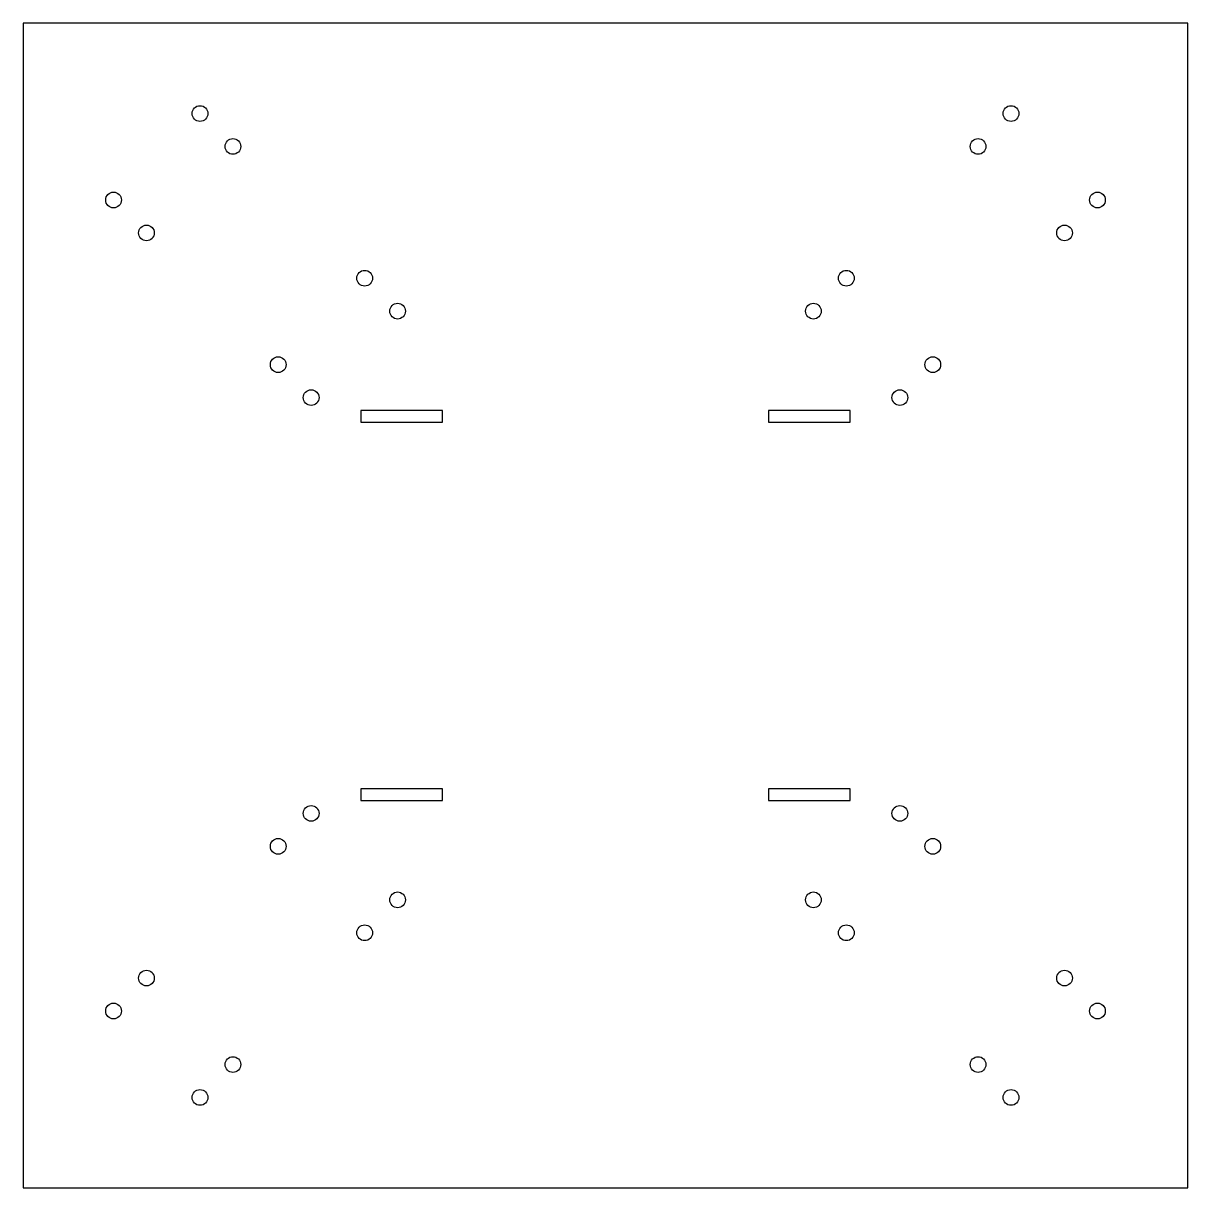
# Model space of a CAD drawing. Header units: millimetres. Extents: x -200 to 200, y -200 to 200.
import ezdxf

# ---------------------------------------------------------------- set-up
doc = ezdxf.new("R2010")
doc.units = ezdxf.units.MM

msp = doc.modelspace()

# ---------------------------------------------------------------- linework, layer by layer
at = {"layer": 'HOLES'}
for centre in [(-139.30004, 168.99852), (139.30004, 168.99852), (-127.98633, 157.68481), (127.98633, 157.68481), (-168.99852, 139.30004), (168.99852, 139.30004), (-157.68481, 127.98633), (157.68481, 127.98633), (-82.73149, 112.42998), (82.73149, 112.42998), (-71.41778, 101.11627), (71.41778, 101.11627), (-112.42998, 82.73149), (112.42998, 82.73149), (-101.11627, 71.41778), (101.11627, 71.41778), (-101.11627, -71.41778), (101.11627, -71.41778), (-112.42998, -82.73149), (112.42998, -82.73149), (-71.41778, -101.11627), (71.41778, -101.11627), (-82.73149, -112.42998), (82.73149, -112.42998), (-157.68481, -127.98633), (157.68481, -127.98633), (-168.99852, -139.30004), (168.99852, -139.30004), (-127.98633, -157.68481), (127.98633, -157.68481), (-139.30004, -168.99852), (139.30004, -168.99852)]:
    msp.add_circle(centre, 2.7, dxfattribs=at)
at = {"layer": 'OUTLINE'}
for p, q in [((200, 200), (-200, 200)), ((-200, 200), (-200, -200)), ((200, -200), (200, 200)), ((-200, -200), (200, -200))]:
    msp.add_line(p, q, dxfattribs=at)
at = {"layer": 'STRAP_SLOTS'}
for p, q in [((-56, 67), (-84, 67)), ((-84, 67), (-84, 63)), ((-56, 63), (-56, 67)), ((84, 67), (56, 67)), ((56, 67), (56, 63)), ((84, 63), (84, 67)), ((-84, 63), (-56, 63)), ((56, 63), (84, 63)), ((-56, -63), (-84, -63)), ((-84, -63), (-84, -67)), ((-56, -67), (-56, -63)), ((84, -63), (56, -63)), ((56, -63), (56, -67)), ((84, -67), (84, -63)), ((-84, -67), (-56, -67)), ((56, -67), (84, -67))]:
    msp.add_line(p, q, dxfattribs=at)

doc.saveas('drawing.dxf')
